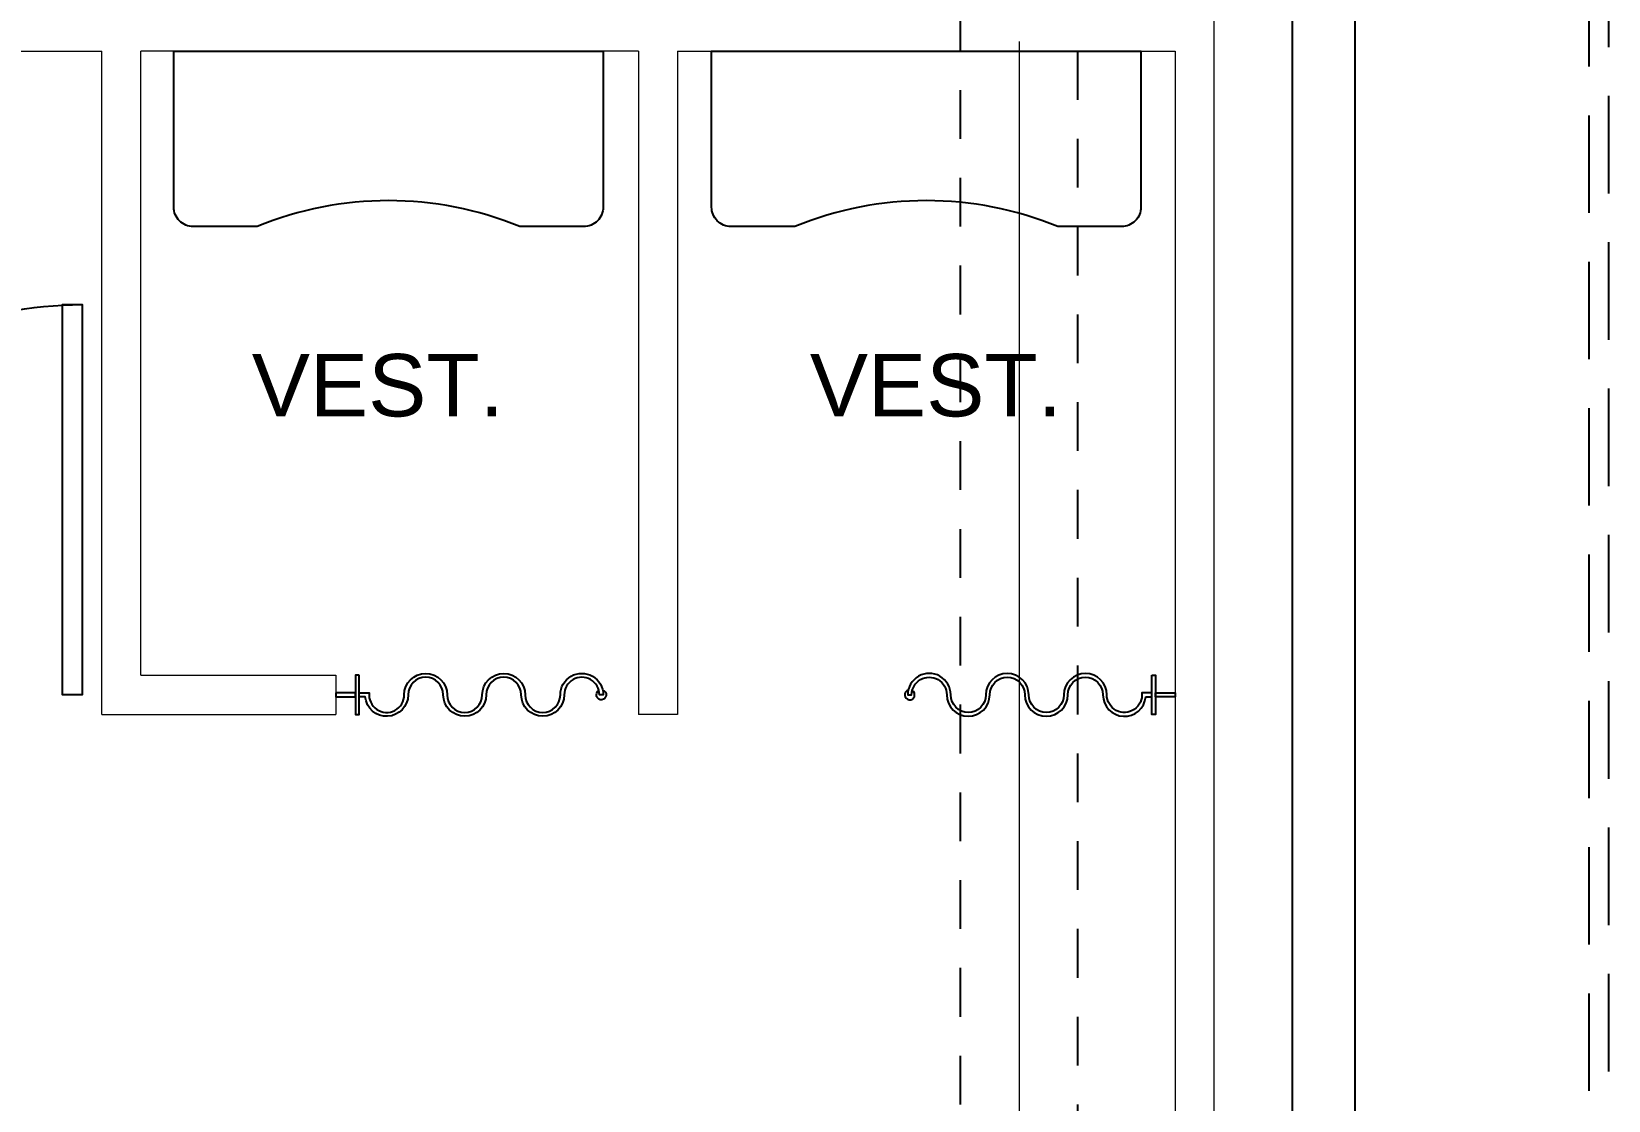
# Model space of a CAD drawing. Header units: metres. Extents: x -22.5 to 67.5, y 0 to 64.7.
# Drawn here: x 44.278 to 48.317, y 36.336 to 39.075 of the extents above; entities that cross this region are included whole.
import ezdxf

# ---------------------------------------------------------------- set-up
doc = ezdxf.new("R2010")
doc.units = ezdxf.units.M
for name, pattern in [('EJES630', [6.3, 5.5, -0.4, 0, -0.4]), ('XREF PB NEURO-ONCOLOGIA$0$DASHED2', [0.375, 0.25, -0.125]), ('XREF PB NEURO-ONCOLOGIA$0$HIDDEN2', [0.1875, 0.125, -0.0625])]:
    doc.linetypes.add(name, pattern=pattern)
doc.layers.add('EJES', color=11, linetype='EJES630', lineweight=0)
doc.layers.add('XREF PB NEURO-ONCOLOGIA$0$MUROS DE TABLAROCA', color=150, linetype='Continuous', lineweight=13)
for name, color, linetype in [('TEXTO', 7, 'Continuous'), ('XREF PB NEURO-ONCOLOGIA$0$CONTRAVENTEOS', 6, 'XREF PB NEURO-ONCOLOGIA$0$HIDDEN2'), ('XREF PB NEURO-ONCOLOGIA$0$CORTINAS', 8, 'Continuous'), ('XREF PB NEURO-ONCOLOGIA$0$LAMINA MULTIPERFORADA', 9, 'Continuous'), ('XREF PB NEURO-ONCOLOGIA$0$MOBILIARIO', 161, 'Continuous'), ('XREF PB NEURO-ONCOLOGIA$0$NOVIDESA', 11, 'Continuous'), ('XREF PB NEURO-ONCOLOGIA$0$PUERTAS', 253, 'Continuous')]:
    doc.layers.add(name, color=color, linetype=linetype)
doc.styles.add('100 LOCALES 25', font='arial.ttf', dxfattribs={"height": 0.25})

# ---------------------------------------------------------------- blocks, each defined once
blk = doc.blocks.new('XREF PB NEURO-ONCOLOGIA$0$A$C7286c4aa')
blk.add_lwpolyline([(0.45, -0.3367), (0.45, -0.5, -0.414214), (0.4, -0.55), (0, -0.55), (0, 0.55), (0.4, 0.55, -0.414214), (0.45, 0.5), (0.45, 0.3367)], format="xyb")
blk.add_arc((1.2679, 0), 0.8844, 157.6263, 202.3737)
blk = doc.blocks.new('XREF PB NEURO-ONCOLOGIA$0$XR-00$0$PERS')
at = {"layer": 'XREF PB NEURO-ONCOLOGIA$0$MOBILIARIO'}
blk.add_line((0, 0.685), (0, 0.675), dxfattribs=at)
for points in [[(0, 0.485, -1), (0, 0.575, 1.000559), (0, 0.685), (0, 0.675, -1.000559), (0, 0.585, 1), (0, 0.475)], [(0, 0.285, -1), (0, 0.375, 1), (0, 0.485)], [(0, 0.475, -1), (0, 0.385, 1), (0, 0.275)], [(0, 0.275, -1), (0, 0.185, 0.955488), (-0.005, 0.0752), (-0.005, 0.06), (0.005, 0.06), (0.005, 0.0853, -1.05728), (0, 0.175, 1), (0, 0.285)]]:
    blk.add_lwpolyline(points, format="xyb", dxfattribs=at)
for points in [[(0.05, 0.06), (0.05, 0.05), (-0.05, 0.05), (-0.05, 0.06)], [(0.005, 0), (-0.005, 0), (-0.005, 0.05), (0.005, 0.05)]]:
    blk.add_lwpolyline(points, close=True, dxfattribs=at)
blk.add_arc((0, 0.68), 0.0127, 16.6522, 329.9757, dxfattribs=at)
blk = doc.blocks.new('XREF PB NEURO-ONCOLOGIA')
at = {"layer": 'XREF PB NEURO-ONCOLOGIA$0$CONTRAVENTEOS', "elevation": 0}
blk.add_lwpolyline([(1.0517, -1.3938), (6.9017, -1.3938), (6.9017, -1.6938), (1.0517, -1.6938)], close=True, dxfattribs=at)
at = {"layer": 'XREF PB NEURO-ONCOLOGIA$0$LAMINA MULTIPERFORADA', "linetype": 'XREF PB NEURO-ONCOLOGIA$0$DASHED2', "elevation": 0}
for points in [[(-0.7508, 60.8861), (17.0142, 60.8861), (17.0142, 26.9264), (22.3117, 26.9262), (22.3117, -3.0538), (-0.7508, -3.0538)], [(-0.7008, 60.8361), (16.9642, 60.8361), (16.9642, 26.8764), (22.2617, 26.8762), (22.2617, -3.0038), (-0.7008, -3.0038)]]:
    blk.add_lwpolyline(points, close=True, dxfattribs=at)
at = {"layer": 'XREF PB NEURO-ONCOLOGIA$0$MUROS DE TABLAROCA'}
for p, q in [((5.5517, 2.4062), (5.5517, 0.8062)), ((3.8517, 0.8062), (3.8517, 0.2062)), ((3.8517, 0.8062), (3.9517, 0.8062)), ((3.9517, 0.8062), (5.5517, 0.8062)), ((3.9517, 0.7062), (5.5517, 0.7062)), ((3.9517, 0.7062), (3.9517, 0.2062)), ((5.5517, -0.5688), (5.5517, 0.7062)), ((3.9517, 0.2062), (3.8517, 0.2062)), ((5.5517, -0.5688), (3.8517, -0.5688)), ((3.8517, -0.6688), (3.8517, -0.5688)), ((5.5517, -0.6688), (3.8517, -0.6688)), ((5.5517, -0.6688), (5.5517, -1.9438))]:
    blk.add_line(p, q, dxfattribs=at)
for points in [[(2.5517, -1.9438), (1.0517, -1.9438), (1.0517, -2.0438), (6.9017, -2.0438), (6.9017, -1.9438), (6.9017, -1.9438)], [(5.5517, -1.9438), (2.6517, -1.9438)]]:
    blk.add_lwpolyline(points, dxfattribs=at)
at = {"layer": 'XREF PB NEURO-ONCOLOGIA$0$NOVIDESA'}
for points in [[(21.6617, -2.4038), (-0.3008, -2.4038), (-0.3008, 24.1262)], [(21.5017, -2.2438), (-0.1483, -2.2438), (-0.1408, 24.1262)]]:
    blk.add_lwpolyline(points, dxfattribs=at)
at = {"layer": 'XREF PB NEURO-ONCOLOGIA$0$PUERTAS'}
blk.add_lwpolyline([(3.9017, 1.8562, -0.414214), (4.9017, 0.8562), (3.9017, 0.8562), (3.9017, 0.9062), (4.9017, 0.9062), (4.9017, 0.8562)], format="xyb", dxfattribs=at)
at = {"layer": 'XREF PB NEURO-ONCOLOGIA$0$CORTINAS', "linetype": 'XREF PB NEURO-ONCOLOGIA$0$DASHED2', "xscale": -1, "rotation": 180}
blk.add_blockref('XREF PB NEURO-ONCOLOGIA$0$XR-00$0$PERS', (3.9017, 0.2062, 0), dxfattribs=at)
at = {"layer": 'XREF PB NEURO-ONCOLOGIA$0$CORTINAS', "linetype": 'XREF PB NEURO-ONCOLOGIA$0$DASHED2'}
blk.add_blockref('XREF PB NEURO-ONCOLOGIA$0$XR-00$0$PERS', (3.9017, -1.9438, 0), dxfattribs=at)
at = {"layer": 'XREF PB NEURO-ONCOLOGIA$0$MOBILIARIO', "rotation": 180}
for p in [(5.5517, 0.0715, 0), (5.5517, -1.3063, 0)]:
    blk.add_blockref('XREF PB NEURO-ONCOLOGIA$0$A$C7286c4aa', p, dxfattribs=at)

msp = doc.modelspace()

# ---------------------------------------------------------------- block references
at = {"rotation": 90}
msp.add_blockref('XREF PB NEURO-ONCOLOGIA', (45.2634, 33.4734), dxfattribs=at)

# ---------------------------------------------------------------- next in the draw order: linework, layer by layer
at = {"layer": 'EJES', "ltscale": 0.5}
msp.add_line((46.8073, 58.5494, 0), (46.8073, 33.1726), dxfattribs=at)

# ---------------------------------------------------------------- next in the draw order: texts
at = {"layer": 'TEXTO', "char_height": 0.16, "width": 1.067626, "attachment_point": 1, "style": '100 LOCALES 25'}
for insert in [(44.6308, 38.2486), (46.0604, 38.2486)]:
    msp.add_mtext('\\pxqc;VEST.', dxfattribs=dict(at, insert=insert))

doc.saveas('drawing.dxf')
